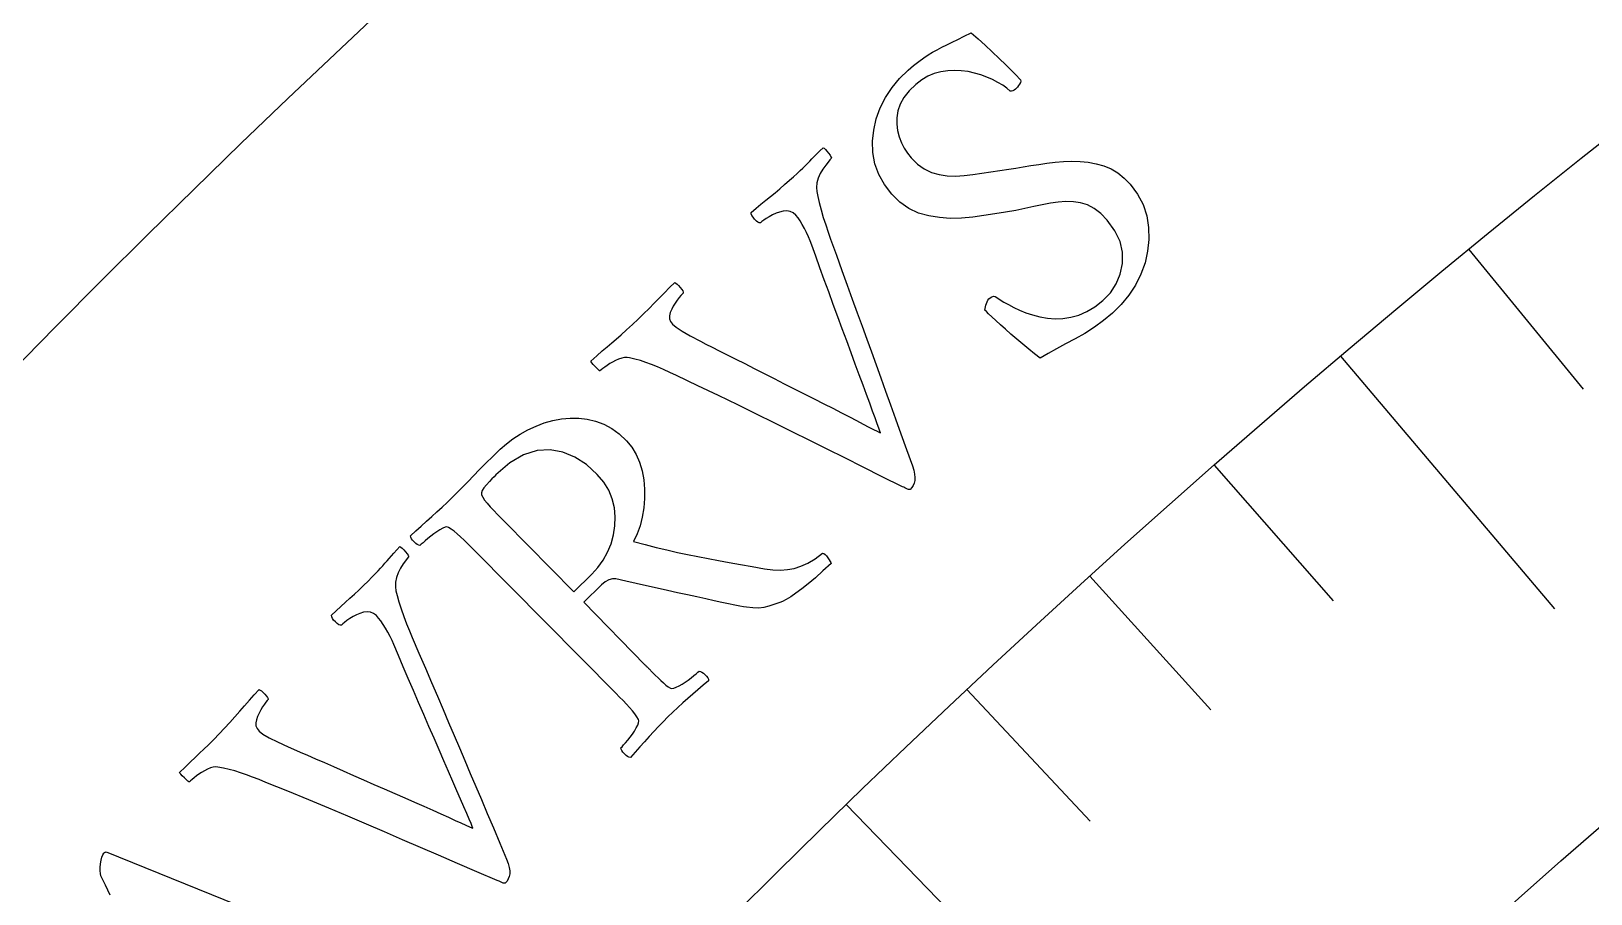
# Model space of a CAD drawing. Header units: millimetres. Extents: x -76 to 76, y -76 to 86.
# Drawn here: x -46.99 to -37.53, y 42.85 to 48.08 of the extents above; entities that cross this region are included whole.
import ezdxf

# ---------------------------------------------------------------- set-up
doc = ezdxf.new("R2010")
doc.units = ezdxf.units.MM
for name, color, linetype in [('ENGRAVE', 7, 'Continuous'), ('ENGRAVE_FINE', 8, 'Continuous'), ('TEXT', 5, 'Continuous')]:
    doc.layers.add(name, color=color, linetype=linetype)

msp = doc.modelspace()

# ---------------------------------------------------------------- linework, layer by layer
at = {"layer": 'ENGRAVE'}
for points in [[(-39.0472, 46.1074), (-37.7505, 44.5763)], [(-42.0477, 43.3886), (-35.7009, 36.8394)]]:
    msp.add_lwpolyline(points, dxfattribs=at)
for radius in [74.48, 74.48, 72.485, 68.78, 68.78, 65.854, 60.42, 60.42, 57.228, 51.3, 51.3]:
    msp.add_circle((0, 0), radius, dxfattribs=at)
at = {"layer": 'ENGRAVE_FINE'}
for points in [[(-38.2698, 46.7547), (-37.5766, 45.9078)], [(-39.8139, 45.447), (-39.0927, 44.6238)], [(-40.5697, 44.7736), (-39.8348, 43.9626)], [(-41.3144, 44.0874), (-40.566, 43.2889)]]:
    msp.add_lwpolyline(points, dxfattribs=at)
at = {"layer": 'TEXT'}
for points in [[(-41.6721, 47.8413), (-41.6383, 47.8699), (-41.6066, 47.8949), (-41.577, 47.9163), (-41.5495, 47.9343), (-41.5227, 47.9502), (-41.4949, 47.9657), (-41.4663, 47.9807), (-41.4368, 47.9952), (-41.4051, 48.0105), (-41.37, 48.0278), (-41.3314, 48.047), (-41.2894, 48.0682), (-41.2465, 48.0313), (-41.2038, 47.9931), (-41.1612, 47.9537), (-41.1188, 47.9129), (-41.0791, 47.8739), (-41.0451, 47.8401), (-41.0166, 47.8113), (-40.9937, 47.7876), (-40.9894, 47.7823), (-40.9882, 47.7755), (-40.9901, 47.7672), (-40.9952, 47.7575), (-41.0016, 47.7477), (-41.0079, 47.7394), (-41.0139, 47.7324), (-41.0196, 47.7269), (-41.0275, 47.7211), (-41.0355, 47.7171), (-41.0436, 47.7149), (-41.0519, 47.7145), (-41.0731, 47.7324), (-41.0979, 47.75), (-41.1265, 47.7672), (-41.1587, 47.7842), (-41.1936, 47.7999), (-41.2301, 47.8132), (-41.2683, 47.8241), (-41.3081, 47.8326), (-41.3489, 47.838), (-41.3898, 47.8396), (-41.4309, 47.8374), (-41.4722, 47.8314), (-41.5128, 47.8207), (-41.5517, 47.8044), (-41.589, 47.7825), (-41.6246, 47.755), (-41.665, 47.7156), (-41.6966, 47.6757), (-41.7193, 47.6352), (-41.7331, 47.5943), (-41.7396, 47.5536), (-41.7406, 47.5139), (-41.736, 47.4752), (-41.7259, 47.4375), (-41.7117, 47.4017), (-41.6949, 47.3686), (-41.6756, 47.3383), (-41.6537, 47.3106), (-41.6148, 47.2722), (-41.5734, 47.2424), (-41.5294, 47.221), (-41.4829, 47.2083), (-41.4344, 47.2019), (-41.3842, 47.1998), (-41.3325, 47.202), (-41.2791, 47.2085), (-41.2248, 47.2169), (-41.1701, 47.2252), (-41.1151, 47.2333), (-41.0596, 47.2411), (-41.0176, 47.2479), (-40.9735, 47.2551), (-40.9272, 47.2626), (-40.8789, 47.2704), (-40.8293, 47.2776), (-40.7794, 47.2831), (-40.729, 47.287), (-40.6783, 47.2893), (-40.628, 47.2887), (-40.5789, 47.2838), (-40.5311, 47.2747), (-40.4846, 47.2614), (-40.4401, 47.243), (-40.3987, 47.2183), (-40.3601, 47.1876), (-40.3245, 47.1508), (-40.2798, 47.0902), (-40.2462, 47.0262), (-40.2237, 46.9587), (-40.2123, 46.8878), (-40.2107, 46.8155), (-40.2181, 46.7443), (-40.2342, 46.6741), (-40.2593, 46.6048), (-40.2921, 46.5384), (-40.3317, 46.4769), (-40.3782, 46.4203), (-40.4314, 46.3685), (-40.4856, 46.3238), (-40.5414, 46.283), (-40.5989, 46.2459), (-40.6581, 46.2126), (-40.7163, 46.1817), (-40.7709, 46.152), (-40.822, 46.1234), (-40.8696, 46.0959), (-40.9044, 46.1225), (-40.9398, 46.1505), (-40.9758, 46.18), (-41.0124, 46.211), (-41.048, 46.2418), (-41.0811, 46.2709), (-41.1118, 46.2983), (-41.1399, 46.324), (-41.1642, 46.3466), (-41.1832, 46.3645), (-41.197, 46.378), (-41.2054, 46.3868), (-41.2044, 46.3971), (-41.2027, 46.4073), (-41.2001, 46.4175), (-41.1968, 46.4276), (-41.1926, 46.4373), (-41.1875, 46.4461), (-41.1813, 46.4542), (-41.1741, 46.4614), (-41.1642, 46.468), (-41.154, 46.4705), (-41.1435, 46.4688), (-41.1327, 46.463), (-41.1138, 46.4499), (-41.0905, 46.4356), (-41.0629, 46.4199), (-41.031, 46.403), (-40.9956, 46.3862), (-40.9574, 46.3712), (-40.9163, 46.358), (-40.8725, 46.3464), (-40.8268, 46.3382), (-40.7802, 46.3349), (-40.7326, 46.3366), (-40.6841, 46.3431), (-40.6353, 46.3562), (-40.5867, 46.3776), (-40.5384, 46.4071), (-40.4903, 46.4448), (-40.4444, 46.4924), (-40.4093, 46.5458), (-40.3849, 46.605), (-40.3712, 46.67), (-40.3707, 46.7373), (-40.3858, 46.8034), (-40.4165, 46.8683), (-40.463, 46.9319), (-40.5024, 46.9725), (-40.5427, 47.0037), (-40.5838, 47.0256), (-40.6258, 47.038), (-40.669, 47.0436), (-40.7138, 47.0448), (-40.7602, 47.0418), (-40.8083, 47.0344), (-40.858, 47.0246), (-40.9094, 47.0141), (-40.9626, 47.0031), (-41.0175, 46.9916), (-41.0803, 46.9804), (-41.1449, 46.9697), (-41.2113, 46.9596), (-41.2795, 46.9501), (-41.3481, 46.9436), (-41.4155, 46.9426), (-41.4817, 46.9473), (-41.5469, 46.9574), (-41.6093, 46.9755), (-41.6675, 47.0036), (-41.7214, 47.0418), (-41.771, 47.0902), (-41.8158, 47.1485), (-41.8498, 47.2099), (-41.8729, 47.2743), (-41.885, 47.3419), (-41.8872, 47.4107), (-41.8805, 47.4787), (-41.8649, 47.5461), (-41.8403, 47.6127), (-41.8081, 47.6767), (-41.7693, 47.7362), (-41.7239, 47.791), (-41.6721, 47.8413)], [(-43.3441, 46.2999), (-43.3098, 46.3324), (-43.2763, 46.3648), (-43.2437, 46.397), (-43.2121, 46.4292), (-43.1809, 46.461), (-43.1498, 46.4925), (-43.1189, 46.5235), (-43.0881, 46.5541), (-43.0814, 46.5506), (-43.0735, 46.5443), (-43.0644, 46.5355), (-43.0541, 46.524), (-43.0449, 46.5122), (-43.039, 46.5027), (-43.0364, 46.4953), (-43.037, 46.4901), (-43.0425, 46.4844), (-43.0502, 46.4754), (-43.0602, 46.463), (-43.0724, 46.4474), (-43.0851, 46.4297), (-43.0963, 46.4113), (-43.1061, 46.3922), (-43.1145, 46.3724), (-43.1195, 46.353), (-43.1191, 46.3348), (-43.1133, 46.3179), (-43.1021, 46.3023), (-43.0795, 46.283), (-43.0436, 46.2591), (-42.9944, 46.2307), (-42.9319, 46.1977), (-42.8988, 46.181), (-42.8606, 46.1618), (-42.8174, 46.1401), (-42.7691, 46.1159), (-42.717, 46.0897), (-42.6624, 46.0622), (-42.6053, 46.0332), (-42.5457, 46.0027), (-42.4848, 45.9717), (-42.4237, 45.9406), (-42.3626, 45.9097), (-42.3014, 45.8789), (-42.2414, 45.8487), (-42.1839, 45.8195), (-42.129, 45.7915), (-42.0767, 45.7645), (-42.028, 45.7393), (-41.984, 45.7165), (-41.9447, 45.696), (-41.9101, 45.6779), (-41.8814, 45.663), (-41.8601, 45.652), (-41.8461, 45.6449), (-41.8394, 45.6418), (-41.8428, 45.6522), (-41.8493, 45.6709), (-41.8589, 45.6978), (-41.8716, 45.733), (-41.8869, 45.7749), (-41.9043, 45.8222), (-41.9238, 45.8747), (-41.9453, 45.9325), (-41.9683, 45.9945), (-41.9925, 46.0597), (-42.0178, 46.128), (-42.0441, 46.1996), (-42.0711, 46.273), (-42.0983, 46.347), (-42.1256, 46.4216), (-42.1531, 46.4967), (-42.1802, 46.5711), (-42.2065, 46.6432), (-42.232, 46.7131), (-42.2566, 46.7808), (-42.2661, 46.8061), (-42.2766, 46.8316), (-42.2881, 46.857), (-42.3006, 46.8825), (-42.3136, 46.9067), (-42.3265, 46.9279), (-42.3394, 46.9463), (-42.3521, 46.9618), (-42.3686, 46.9764), (-42.3869, 46.9854), (-42.407, 46.9889), (-42.4288, 46.9869), (-42.4512, 46.9812), (-42.4729, 46.9736), (-42.494, 46.9641), (-42.5143, 46.9528), (-42.5327, 46.9414), (-42.5477, 46.9315), (-42.5593, 46.9231), (-42.5676, 46.9163), (-42.5746, 46.9163), (-42.5828, 46.9198), (-42.5923, 46.9269), (-42.6029, 46.9375), (-42.6127, 46.9494), (-42.6196, 46.9603), (-42.6235, 46.9702), (-42.6245, 46.979), (-42.5941, 47.0045), (-42.5643, 47.0291), (-42.5353, 47.0528), (-42.5069, 47.0756), (-42.4787, 47.0985), (-42.4499, 47.1226), (-42.4207, 47.1477), (-42.3911, 47.1741), (-42.3669, 47.1958), (-42.3456, 47.2154), (-42.3269, 47.2327), (-42.3111, 47.2478), (-42.2967, 47.2617), (-42.2826, 47.2757), (-42.2687, 47.2897), (-42.2551, 47.3037), (-42.2408, 47.3184), (-42.2248, 47.3346), (-42.2072, 47.3523), (-42.1878, 47.3715), (-42.1812, 47.3677), (-42.1734, 47.3609), (-42.1645, 47.3513), (-42.1546, 47.3386), (-42.1456, 47.3261), (-42.1399, 47.3166), (-42.1373, 47.3101), (-42.1379, 47.3066), (-42.1462, 47.298), (-42.1575, 47.2843), (-42.1718, 47.2653), (-42.1893, 47.2412), (-42.2059, 47.2141), (-42.2177, 47.1865), (-42.2247, 47.1582), (-42.2269, 47.1293), (-42.2254, 47.106), (-42.2204, 47.0759), (-42.2119, 47.0387), (-42.2, 46.9947), (-42.1861, 46.948), (-42.1718, 46.9029), (-42.1571, 46.8593), (-42.1421, 46.8173), (-42.107, 46.72), (-42.0734, 46.6268), (-42.0411, 46.5379), (-42.0101, 46.453), (-41.9802, 46.3709), (-41.9509, 46.2902), (-41.9223, 46.2108), (-41.8943, 46.1328), (-41.8663, 46.0548), (-41.8376, 45.9753), (-41.8083, 45.8945), (-41.7783, 45.8123), (-41.7473, 45.727), (-41.7149, 45.6371), (-41.681, 45.5426), (-41.6457, 45.4434), (-41.6372, 45.4165), (-41.632, 45.3926), (-41.6302, 45.3715), (-41.6318, 45.3532), (-41.6359, 45.3373), (-41.6419, 45.3231), (-41.6498, 45.3107), (-41.6595, 45.3), (-41.6633, 45.2981), (-41.6685, 45.2981), (-41.6751, 45.3002), (-41.683, 45.3042), (-41.6911, 45.3088), (-41.6983, 45.3124), (-41.7047, 45.315), (-41.7102, 45.3168), (-41.8294, 45.3767), (-41.9445, 45.4346), (-42.0558, 45.4903), (-42.1631, 45.5439), (-42.2689, 45.5967), (-42.3757, 45.6497), (-42.4834, 45.703), (-42.5922, 45.7567), (-42.7044, 45.8115), (-42.8228, 45.8687), (-42.9473, 45.928), (-43.078, 45.9896), (-43.118, 46.0086), (-43.1563, 46.0261), (-43.1931, 46.0421), (-43.2282, 46.0567), (-43.2624, 46.0696), (-43.2962, 46.0808), (-43.3298, 46.0903), (-43.363, 46.0981), (-43.3771, 46.1001), (-43.3927, 46.0993), (-43.4096, 46.0956), (-43.428, 46.0891), (-43.4466, 46.0808), (-43.4644, 46.0718), (-43.4812, 46.0622), (-43.4972, 46.0518), (-43.5116, 46.0417), (-43.5237, 46.0328), (-43.5336, 46.025), (-43.5412, 46.0183), (-43.5439, 46.0191), (-43.5496, 46.0239), (-43.5585, 46.0324), (-43.5705, 46.0448), (-43.5823, 46.0576), (-43.5907, 46.0673), (-43.5957, 46.074), (-43.5974, 46.0776), (-43.561, 46.1098), (-43.5277, 46.1389), (-43.4973, 46.1649), (-43.4699, 46.1879), (-43.4426, 46.2109), (-43.4125, 46.2373), (-43.3797, 46.2669), (-43.3441, 46.2999)], [(-44.1465, 45.5436), (-44.1095, 45.5766), (-44.0692, 45.6073), (-44.0255, 45.6355), (-43.9785, 45.6613), (-43.9293, 45.6839), (-43.879, 45.7023), (-43.8277, 45.7167), (-43.7754, 45.7269), (-43.7227, 45.7323), (-43.6705, 45.7318), (-43.6188, 45.7256), (-43.5675, 45.7136), (-43.5176, 45.6951), (-43.4699, 45.6692), (-43.4244, 45.6358), (-43.3811, 45.5951), (-43.3487, 45.5559), (-43.3221, 45.5123), (-43.3012, 45.4642), (-43.2859, 45.4118), (-43.276, 45.3568), (-43.2709, 45.3011), (-43.2707, 45.2447), (-43.2755, 45.1877), (-43.2847, 45.1319), (-43.298, 45.0792), (-43.3156, 45.0295), (-43.3372, 44.9828), (-43.2674, 44.9647), (-43.1999, 44.9479), (-43.1347, 44.9324), (-43.0719, 44.9181), (-43.01, 44.9048), (-42.9478, 44.892), (-42.8852, 44.8799), (-42.8222, 44.8683), (-42.7574, 44.8567), (-42.6891, 44.8446), (-42.6173, 44.8319), (-42.5421, 44.8187), (-42.4932, 44.8123), (-42.4469, 44.8105), (-42.4032, 44.8132), (-42.3621, 44.8205), (-42.3216, 44.8334), (-42.2798, 44.8531), (-42.2366, 44.8794), (-42.1921, 44.9125), (-42.1838, 44.9106), (-42.1753, 44.9053), (-42.1667, 44.8966), (-42.1579, 44.8846), (-42.15, 44.8722), (-42.1441, 44.8625), (-42.1402, 44.8555), (-42.1383, 44.851), (-42.1881, 44.805), (-42.2345, 44.7639), (-42.2773, 44.7278), (-42.3167, 44.6967), (-42.3522, 44.6705), (-42.3835, 44.649), (-42.4106, 44.6322), (-42.4335, 44.6202), (-42.4496, 44.614), (-42.4689, 44.6071), (-42.4915, 44.5993), (-42.5173, 44.5907), (-42.5463, 44.5836), (-42.5784, 44.5803), (-42.6137, 44.5807), (-42.6521, 44.585), (-42.6696, 44.5881), (-42.6936, 44.5927), (-42.7239, 44.5987), (-42.7607, 44.6062), (-42.8028, 44.6149), (-42.8489, 44.6247), (-42.8992, 44.6355), (-42.9536, 44.6475), (-43.011, 44.6602), (-43.0704, 44.6732), (-43.1317, 44.6867), (-43.195, 44.7004), (-43.2588, 44.7144), (-43.3218, 44.7285), (-43.3838, 44.7426), (-43.445, 44.7568), (-43.466, 44.7578), (-43.4875, 44.7521), (-43.5097, 44.7397), (-43.5325, 44.7206), (-43.6395, 44.6161), (-43.2683, 44.2365), (-43.2652, 44.2334), (-43.2621, 44.2303), (-43.2591, 44.2272), (-43.256, 44.224), (-43.253, 44.2209), (-43.2499, 44.2178), (-43.2468, 44.2146), (-43.2438, 44.2115), (-43.2248, 44.1922), (-43.2065, 44.174), (-43.1891, 44.1568), (-43.1724, 44.1406), (-43.1564, 44.126), (-43.1412, 44.1134), (-43.1268, 44.1029), (-43.1131, 44.0945), (-43.1045, 44.0929), (-43.093, 44.0947), (-43.0787, 44.0998), (-43.0616, 44.1081), (-43.0431, 44.1187), (-43.0247, 44.1304), (-43.0064, 44.1432), (-42.9882, 44.1573), (-42.9715, 44.1708), (-42.9579, 44.1822), (-42.9472, 44.1914), (-42.9395, 44.1985), (-42.9318, 44.1963), (-42.9234, 44.1918), (-42.914, 44.1851), (-42.9037, 44.1763), (-42.8944, 44.1665), (-42.8878, 44.1572), (-42.8838, 44.1484), (-42.8825, 44.1399), (-42.9153, 44.112), (-42.9472, 44.0846), (-42.9784, 44.0577), (-43.0088, 44.0312), (-43.0387, 44.0046), (-43.0687, 43.9772), (-43.0986, 43.949), (-43.1286, 43.92), (-43.1574, 43.8913), (-43.1861, 43.862), (-43.2146, 43.8319), (-43.243, 43.8012), (-43.2713, 43.77), (-43.2998, 43.7384), (-43.3284, 43.7064), (-43.357, 43.6739), (-43.3654, 43.6754), (-43.3742, 43.6795), (-43.3834, 43.6863), (-43.393, 43.6958), (-43.4017, 43.7062), (-43.4082, 43.7157), (-43.4125, 43.7243), (-43.4146, 43.7319), (-43.4073, 43.7395), (-43.3979, 43.75), (-43.3863, 43.7635), (-43.3724, 43.7799), (-43.358, 43.7979), (-43.3446, 43.8161), (-43.3323, 43.8346), (-43.3209, 43.8534), (-43.312, 43.8707), (-43.3067, 43.8849), (-43.3052, 43.8958), (-43.3074, 43.9036), (-43.3169, 43.9206), (-43.3291, 43.9386), (-43.344, 43.9574), (-43.3616, 43.9772), (-43.381, 43.9978), (-43.4013, 44.019), (-43.4225, 44.0409), (-43.4446, 44.0634), (-44.3008, 44.9276), (-44.3231, 44.9501), (-44.3449, 44.9718), (-44.3661, 44.9927), (-44.3869, 45.0128), (-44.4069, 45.0311), (-44.4259, 45.0465), (-44.4439, 45.0591), (-44.461, 45.0688), (-44.4696, 45.0718), (-44.481, 45.0706), (-44.4952, 45.065), (-44.5122, 45.0551), (-44.5306, 45.0427), (-44.5488, 45.0297), (-44.5669, 45.016), (-44.5849, 45.0016), (-44.6014, 44.988), (-44.615, 44.9765), (-44.6257, 44.967), (-44.6334, 44.9597), (-44.6412, 44.9618), (-44.6498, 44.9661), (-44.6592, 44.9726), (-44.6696, 44.9813), (-44.6791, 44.991), (-44.6858, 45.0002), (-44.6897, 45.0091), (-44.691, 45.0177), (-44.6584, 45.0478), (-44.626, 45.0775), (-44.5938, 45.1066), (-44.562, 45.1351), (-44.5305, 45.1635), (-44.4994, 45.1922), (-44.4689, 45.221), (-44.4389, 45.2502), (-44.4076, 45.2811), (-44.3753, 45.3135), (-44.3421, 45.3473), (-44.3079, 45.3825), (-44.2718, 45.4195), (-44.2329, 45.4587), (-44.1911, 45.5001), (-44.1465, 45.5436)], [(-43.5574, 45.3903), (-43.6238, 45.4502), (-43.6935, 45.4952), (-43.7667, 45.5252), (-43.8434, 45.5403), (-43.9228, 45.5364), (-44.0044, 45.5097), (-44.0879, 45.46), (-44.1733, 45.3874), (-44.1841, 45.3767), (-44.1971, 45.3633), (-44.2123, 45.3471), (-44.2299, 45.3282), (-44.2457, 45.3092), (-44.2559, 45.2926), (-44.2605, 45.2785), (-44.2593, 45.2668), (-44.2524, 45.2521), (-44.2413, 45.235), (-44.226, 45.2156), (-44.2067, 45.1939), (-44.1852, 45.1709), (-44.1634, 45.148), (-44.1413, 45.125), (-44.119, 45.1021), (-43.7007, 44.6787), (-43.5914, 44.7853), (-43.5541, 44.8261), (-43.5221, 44.8705), (-43.4955, 44.9185), (-43.4741, 44.9703), (-43.4588, 45.0241), (-43.4503, 45.0784), (-43.4486, 45.1332), (-43.4537, 45.1886), (-43.4665, 45.2429), (-43.4881, 45.2946), (-43.5184, 45.3437), (-43.5574, 45.3903)], [(-45.8514, 43.8182), (-45.8189, 43.8526), (-45.7873, 43.8868), (-45.7566, 43.9208), (-45.7268, 43.9547), (-45.6974, 43.9882), (-45.6682, 44.0213), (-45.639, 44.054), (-45.61, 44.0863), (-45.6031, 44.0831), (-45.5948, 44.0774), (-45.5852, 44.069), (-45.5744, 44.0581), (-45.5645, 44.0469), (-45.5581, 44.0377), (-45.555, 44.0305), (-45.5554, 44.0253), (-45.5605, 44.0193), (-45.5678, 44.0098), (-45.5771, 43.9969), (-45.5884, 43.9806), (-45.6, 43.9622), (-45.6102, 43.9432), (-45.619, 43.9236), (-45.6263, 43.9034), (-45.6302, 43.8837), (-45.6287, 43.8656), (-45.622, 43.8491), (-45.6099, 43.8341), (-45.5863, 43.8161), (-45.5491, 43.7942), (-45.4984, 43.7686), (-45.4341, 43.7391), (-45.4002, 43.7243), (-45.361, 43.7073), (-45.3167, 43.688), (-45.2671, 43.6665), (-45.2136, 43.6433), (-45.1576, 43.6188), (-45.0989, 43.593), (-45.0377, 43.5659), (-44.9752, 43.5383), (-44.9125, 43.5107), (-44.8498, 43.4833), (-44.7869, 43.4559), (-44.7253, 43.429), (-44.6663, 43.4031), (-44.61, 43.3782), (-44.5562, 43.3542), (-44.5062, 43.3317), (-44.461, 43.3114), (-44.4206, 43.2931), (-44.385, 43.277), (-44.3556, 43.2637), (-44.3337, 43.2539), (-44.3193, 43.2476), (-44.3125, 43.2448), (-44.3164, 43.255), (-44.3239, 43.2733), (-44.335, 43.2996), (-44.3497, 43.3341), (-44.3673, 43.3751), (-44.3873, 43.4213), (-44.4096, 43.4727), (-44.4343, 43.5292), (-44.4608, 43.5898), (-44.4886, 43.6535), (-44.5176, 43.7204), (-44.5479, 43.7904), (-44.5789, 43.8622), (-44.6101, 43.9346), (-44.6416, 44.0075), (-44.6732, 44.081), (-44.7044, 44.1537), (-44.7347, 44.2242), (-44.764, 44.2926), (-44.7924, 44.3588), (-44.8032, 44.3836), (-44.8151, 44.4084), (-44.828, 44.4332), (-44.8419, 44.458), (-44.8563, 44.4814), (-44.8704, 44.5019), (-44.8842, 44.5195), (-44.8978, 44.5343), (-44.9151, 44.5479), (-44.9338, 44.5559), (-44.9541, 44.5583), (-44.9758, 44.5551), (-44.9978, 44.5481), (-45.0191, 44.5393), (-45.0395, 44.5287), (-45.0593, 44.5163), (-45.0769, 44.5039), (-45.0914, 44.4931), (-45.1025, 44.4842), (-45.1104, 44.4769), (-45.1174, 44.4765), (-45.1258, 44.4795), (-45.1356, 44.4861), (-45.1468, 44.4961), (-45.1573, 44.5074), (-45.1647, 44.5179), (-45.1692, 44.5276), (-45.1707, 44.5363), (-45.1417, 44.5635), (-45.1134, 44.5897), (-45.0857, 44.615), (-45.0586, 44.6393), (-45.0317, 44.6637), (-45.0044, 44.6894), (-44.9766, 44.7161), (-44.9484, 44.7441), (-44.9256, 44.7671), (-44.9053, 44.7879), (-44.8877, 44.8062), (-44.8727, 44.8221), (-44.8591, 44.8369), (-44.8458, 44.8516), (-44.8327, 44.8663), (-44.8199, 44.881), (-44.8065, 44.8965), (-44.7914, 44.9136), (-44.7748, 44.9323), (-44.7565, 44.9525), (-44.7497, 44.9491), (-44.7415, 44.9427), (-44.7321, 44.9336), (-44.7215, 44.9215), (-44.7118, 44.9095), (-44.7056, 44.9003), (-44.7027, 44.8939), (-44.7031, 44.8904), (-44.7108, 44.8814), (-44.7213, 44.8671), (-44.7347, 44.8474), (-44.7508, 44.8223), (-44.7658, 44.7944), (-44.7761, 44.7661), (-44.7815, 44.7374), (-44.7821, 44.7085), (-44.7793, 44.6853), (-44.7726, 44.6555), (-44.7621, 44.6189), (-44.7477, 44.5756), (-44.7312, 44.5298), (-44.7144, 44.4855), (-44.6974, 44.4428), (-44.68, 44.4017), (-44.6396, 44.3065), (-44.6008, 44.2153), (-44.5636, 44.1283), (-44.528, 44.0453), (-44.4936, 43.965), (-44.4599, 43.886), (-44.4268, 43.8083), (-44.3945, 43.732), (-44.3622, 43.6557), (-44.3292, 43.578), (-44.2954, 43.4989), (-44.2609, 43.4185), (-44.2253, 43.335), (-44.1879, 43.2471), (-44.1488, 43.1546), (-44.108, 43.0575), (-44.098, 43.0312), (-44.0916, 43.0075), (-44.0886, 42.9866), (-44.0891, 42.9683), (-44.0923, 42.9521), (-44.0975, 42.9376), (-44.1047, 42.9248), (-44.1138, 42.9136), (-44.1176, 42.9115), (-44.1228, 42.9112), (-44.1294, 42.9129), (-44.1375, 42.9165), (-44.1458, 42.9206), (-44.1533, 42.9238), (-44.1598, 42.9261), (-44.1654, 42.9275), (-44.2877, 42.9807), (-44.4059, 43.0321), (-44.5201, 43.0815), (-44.6302, 43.1291), (-44.7388, 43.1759), (-44.8483, 43.2229), (-44.9589, 43.2702), (-45.0704, 43.3177), (-45.1856, 43.3662), (-45.307, 43.4167), (-45.4346, 43.469), (-45.5684, 43.5232), (-45.6094, 43.54), (-45.6487, 43.5553), (-45.6863, 43.5693), (-45.7222, 43.5818), (-45.757, 43.5929), (-45.7914, 43.6022), (-45.8255, 43.6098), (-45.8591, 43.6158), (-45.8733, 43.617), (-45.8887, 43.6152), (-45.9055, 43.6106), (-45.9234, 43.6031), (-45.9416, 43.5938), (-45.9588, 43.5838), (-45.9751, 43.5733), (-45.9905, 43.5621), (-46.0043, 43.5512), (-46.0159, 43.5416), (-46.0253, 43.5332), (-46.0326, 43.5261), (-46.0353, 43.5268), (-46.0413, 43.5312), (-46.0506, 43.5393), (-46.0632, 43.551), (-46.0758, 43.5631), (-46.0847, 43.5723), (-46.0901, 43.5787), (-46.0919, 43.5822), (-46.0574, 43.6164), (-46.0258, 43.6473), (-45.9969, 43.675), (-45.9708, 43.6994), (-45.9448, 43.7239), (-45.9163, 43.7519), (-45.8852, 43.7833), (-45.8514, 43.8182)]]:
    msp.add_lwpolyline(points, close=True, dxfattribs=at)
msp.add_lwpolyline([(-46.5136, 42.8396), (-46.5424, 42.8998), (-46.569, 42.9559), (-46.5727, 42.9698), (-46.5744, 42.9867), (-46.5743, 43.0067), (-46.5723, 43.0298), (-46.5688, 43.0524), (-46.5643, 43.0707), (-46.5588, 43.0847), (-46.5522, 43.0945), (-46.5503, 43.0964), (-46.5487, 43.0978), (-46.5473, 43.0986), (-46.5461, 43.099), (-46.5448, 43.0992), (-46.543, 43.0996), (-46.5407, 43.1004), (-46.5378, 43.1015), (-45.0252, 42.4895)], dxfattribs=at)

doc.saveas('drawing.dxf')
